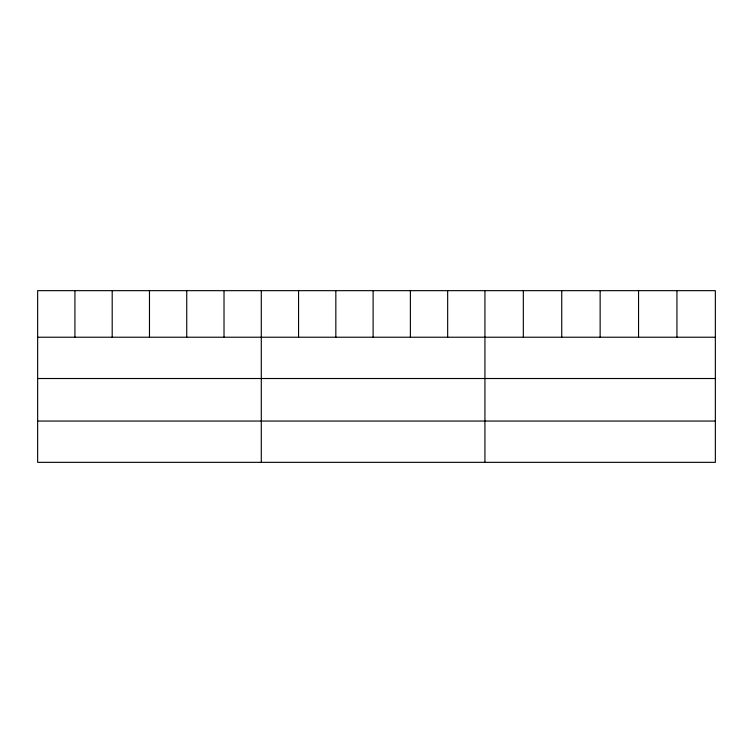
<?xml version="1.0" encoding="UTF-8"?>
<svg xmlns="http://www.w3.org/2000/svg" width="753" height="753" viewBox="0 0 753 753"><rect width="100%" height="100%" fill="white"/><g stroke="black" fill="none" stroke-linecap="round" stroke-linejoin="round"><path stroke-width="1.13" d="M715.35 337.222L715.35 462.342L37.65 462.342L37.65 290.658L715.35 290.658L715.35 337.222L37.65 337.222M37.65 378.514L715.35 378.514M37.65 421.049L715.35 421.049M676.947 290.658L676.947 337.222M638.544 290.658L638.544 337.222M600.141 290.658L600.141 337.222M561.738 290.658L561.738 337.222M523.335 290.658L523.335 337.222M484.932 290.658L484.932 462.342M447.659 290.658L447.659 337.222M410.385 290.658L410.385 337.222M373.111 290.658L373.111 337.222M335.838 290.658L335.838 337.222M298.565 290.658L298.565 337.222M261.291 290.658L261.291 462.342M224.018 290.658L224.018 337.222M186.744 290.658L186.744 337.222M149.471 290.658L149.471 337.222M112.197 290.658L112.197 337.222M74.924 290.658L74.924 337.222"/></g></svg>
